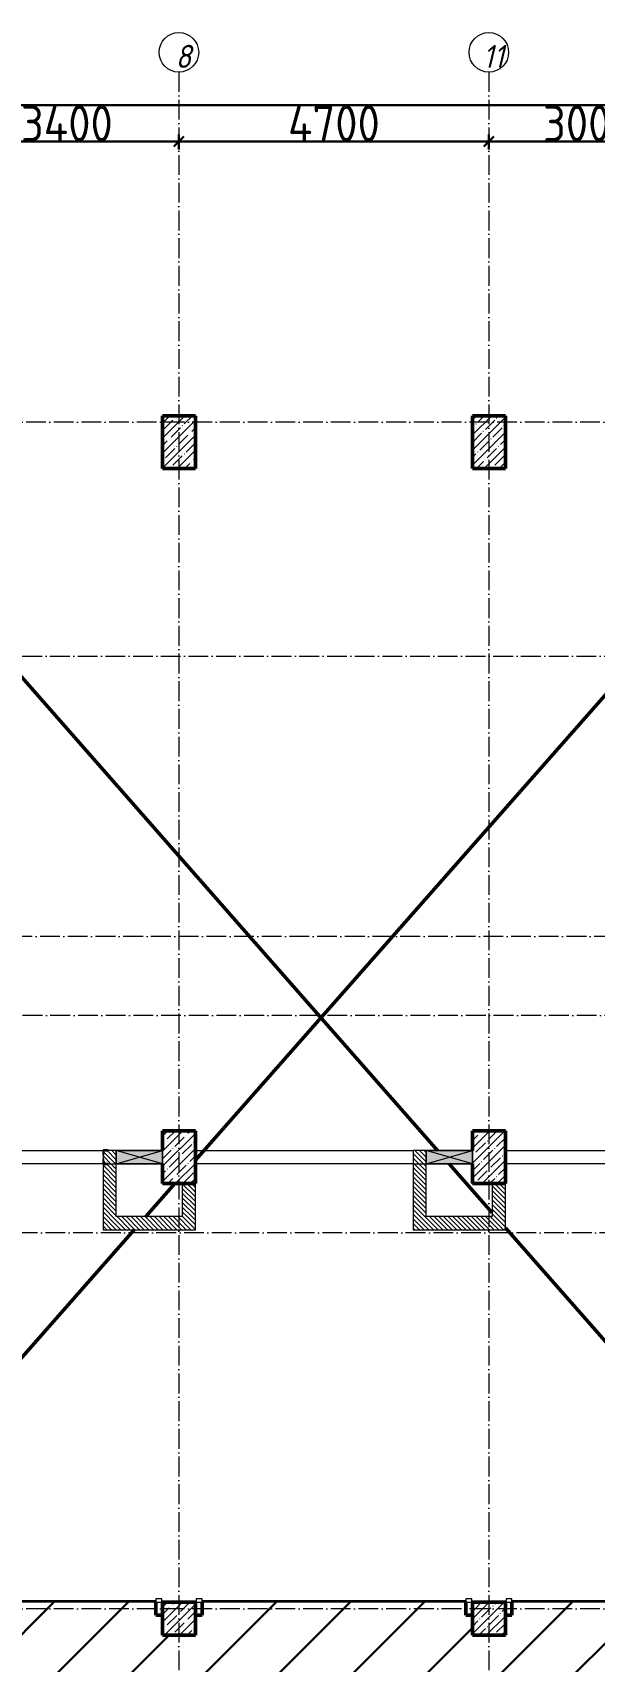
# Model space of a CAD drawing. Header units: millimetres. Extents: x -17017 to 628417, y -109036 to 199237.
# Drawn here: x 534541 to 543060, y -23735 to 977 of the extents above; entities that cross this region are included whole.
import ezdxf

# ---------------------------------------------------------------- set-up
doc = ezdxf.new("R2010")
doc.units = ezdxf.units.MM
doc.linetypes.add('50_200_ШТРИХ_1Т_ш5_п1_п1_', pattern=[700, 500, -100, 0, -100])
for name, color, linetype, lineweight in [('A-____-____-DIMS', 7, 'Continuous', 9), ('A-DETL-____-OTLN-1', 7, 'Continuous', 50), ('A-DETL-GENF-OTLN', 7, 'Continuous', 9), ('A-DOOR-____-MCUT', 7, 'Continuous', 13), ('A-DOOR-____-OTLN', 7, 'Continuous', 9), ('A-FLOR-____-OTLN', 7, 'Continuous', 9), ('A-GENM-____-MCUT', 7, 'Continuous', 25), ('A-GENM-____-OTLN-1', 7, 'Continuous', 25), ('A-GLAZ-____-OTLN', 7, 'Continuous', 9), ('A-WALL-____-MCUT', 7, 'Continuous', 13), ('A-WALL-____-PATT-1', 7, 'Continuous', 9), ('I-WALL-____-OTLN', 7, 'Continuous', 9), ('S-COLS-____-MCUT', 7, 'Continuous', 50), ('S-COLS-____-OTLN', 7, 'Continuous', 9), ('S-GRID-____-IDEN', 7, 'Continuous', 9), ('S-GRID-____-OTLN-1', 7, '50_200_ШТРИХ_1Т_ш5_п1_п1_', 9), ('стяжа', 7, 'Continuous', 30)]:
    doc.layers.add(name, color=color, linetype=linetype, lineweight=lineweight)
doc.styles.add('ISOCPEUR_I_9', font='isocpeui.ttf', dxfattribs={"width": 0.9, "height": 250})
doc.styles.add('СПДС', font='isocpeur.ttf', dxfattribs={"width": 0.9})
doc.dimstyles.new('ISO-2_5_0_9К_БОЛЬШОЙ_ОСИ', dxfattribs={"dimscale": 304.8, "dimtxt": 248.995294, "dimasz": 0.492126, "dimexe": 0.393701, "dimexo": 0, "dimgap": 0, "dimtad": 1, "dimdec": 0, "dimzin": 0, "dimdsep": 46, "dimtxsty": 'ISOCPEUR_I_9', "dimblk1": 'OBLIQUE', "dimblk2": 'OBLIQUE', "dimsah": 1, "dimcen": 0.09, "dimdle": 0.393701, "dimazin": 0, "dimtfac": 1, "dimtdec": 4, "dimtix": 1, "dimtmove": 0, "dimatfit": 3, "dimfxl": 1, "dimtvp": 1, "dimtolj": 1, "dimtzin": 0, "dimarcsym": 2})
doc.dimstyles.new('ISO-2_5_0_9К_БОЛЬШОЙ_ОСИ_2', dxfattribs={"dimscale": 304.8, "dimtxt": 248.995294, "dimasz": 0.492126, "dimexe": 0.393701, "dimexo": 0, "dimgap": 0, "dimtad": 1, "dimdec": 0, "dimzin": 0, "dimdsep": 46, "dimtxsty": 'ISOCPEUR_I_9', "dimblk1": 'OBLIQUE', "dimblk2": 'OBLIQUE', "dimsah": 1, "dimcen": 0.09, "dimdle": 0.393701, "dimazin": 0, "dimtfac": 1, "dimtdec": 4, "dimtix": 1, "dimtmove": 2, "dimatfit": 3, "dimfxl": 1, "dimtvp": 1, "dimtolj": 1, "dimtzin": 0, "dimarcsym": 2})
pattern_1 = [(45, (239739.3, -3652.16), (-561.266, 561.266), [])]
pattern_2 = [(135, (523510.01, -90515.614), (-35.35534, -35.35534), [])]

# ---------------------------------------------------------------- blocks, each defined once
blk = doc.blocks.new('BSC_Колонна _Прямоугольная - 500х500-V11-АР1_План отверстий 3 этажа в осях 1-64_Ю-ЯЯ')
at = {"layer": 'S-COLS-____-OTLN'}
h = blk.add_hatch(dxfattribs=at)
h.set_pattern_fill('FP_17', color=256, style=0, pattern_type=2)
h.set_pattern_definition([(45, (-13250, -67431.04), (-114.04925, 114.04925), []), (45, (-13135.95, -67431.04), (-114.04925, 114.04925), [201.613, -40.323, 3.353, -36.97])])
h.paths.add_polyline_path([(-250, -250), (250, -250), (250, 250), (-250, 250)], flags=0)
at = {"layer": 'S-COLS-____-MCUT'}
for p, q in [((250, 250), (-250, 250)), ((-250, 250), (-250, -250)), ((250, -250), (250, 250)), ((-250, -250), (250, -250))]:
    blk.add_line(p, q, dxfattribs=at)
blk = doc.blocks.new('BSC_Колонна _Прямоугольная - 500х800-V64-АР1_План отверстий 3 этажа в осях 1-64_Ю-ЯЯ')
at = {"layer": 'S-COLS-____-OTLN'}
h = blk.add_hatch(dxfattribs=at)
h.set_pattern_fill('FP_72', color=256, style=0, pattern_type=2)
h.set_pattern_definition([(45, (-13250, -85281.04), (-114.04925, 114.04925), []), (45, (-13135.95, -85281.04), (-114.04925, 114.04925), [201.613, -40.323, 3.353, -36.97])])
h.paths.add_polyline_path([(-250, -400), (250, -400), (250, 400), (-250, 400)], flags=0)
at = {"layer": 'S-COLS-____-MCUT'}
for p, q in [((250, 400), (-250, 400)), ((-250, 400), (-250, -400)), ((250, -400), (250, 400)), ((-250, -400), (250, -400))]:
    blk.add_line(p, q, dxfattribs=at)
blk = doc.blocks.new('BSC_Колонна _Прямоугольная - 500х800-V65-АР1_План отверстий 3 этажа в осях 1-64_Ю-ЯЯ')
at = {"layer": 'S-COLS-____-OTLN'}
h = blk.add_hatch(dxfattribs=at)
h.set_pattern_fill('FP_73', color=256, style=0, pattern_type=2)
h.set_pattern_definition([(45, (-17950, -85281.04), (-114.04925, 114.04925), []), (45, (-17835.95, -85281.04), (-114.04925, 114.04925), [201.613, -40.323, 3.353, -36.97])])
h.paths.add_polyline_path([(-250, -400), (250, -400), (250, 400), (-250, 400)], flags=0)
at = {"layer": 'S-COLS-____-MCUT'}
for p, q in [((250, 400), (-250, 400)), ((-250, 400), (-250, -400)), ((250, -400), (250, 400)), ((-250, -400), (250, -400))]:
    blk.add_line(p, q, dxfattribs=at)
blk = doc.blocks.new('BSC_Колонна _Прямоугольная - 500х800-V66-АР1_План отверстий 3 этажа в осях 1-64_Ю-ЯЯ')
at = {"layer": 'S-COLS-____-OTLN'}
h = blk.add_hatch(dxfattribs=at)
h.set_pattern_fill('FP_74', color=256, style=0, pattern_type=2)
h.set_pattern_definition([(45, (-13250, -74431.04), (-114.04925, 114.04925), []), (45, (-13135.95, -74431.04), (-114.04925, 114.04925), [201.613, -40.323, 3.353, -36.97])])
h.paths.add_polyline_path([(-250, -400), (250, -400), (250, 400), (-250, 400), (-250, -100)], flags=0)
at = {"layer": 'S-COLS-____-MCUT'}
for p, q in [((250, 400), (-250, 400)), ((-250, 400), (-250, 100)), ((250, -400), (250, 400)), ((-250, -100), (-250, -400)), ((-250, -400), (250, -400))]:
    blk.add_line(p, q, dxfattribs=at)
blk = doc.blocks.new('BSC_Колонна _Прямоугольная - 500х800-V67-АР1_План отверстий 3 этажа в осях 1-64_Ю-ЯЯ')
at = {"layer": 'S-COLS-____-OTLN'}
h = blk.add_hatch(dxfattribs=at)
h.set_pattern_fill('FP_75', color=256, style=0, pattern_type=2)
h.set_pattern_definition([(45, (-17950, -74431.04), (-114.04925, 114.04925), []), (45, (-17835.95, -74431.04), (-114.04925, 114.04925), [201.613, -40.323, 3.353, -36.97])])
h.paths.add_polyline_path([(-250, -400), (250, -400), (250, 400), (-250, 400), (-250, -100)], flags=0)
at = {"layer": 'S-COLS-____-MCUT'}
for p, q in [((250, 400), (-250, 400)), ((-250, 400), (-250, 100)), ((250, -400), (250, 400)), ((-250, -100), (-250, -400)), ((-250, -400), (250, -400))]:
    blk.add_line(p, q, dxfattribs=at)
blk = doc.blocks.new('BSC_Колонна _Прямоугольная - 500х500-V71-АР1_План отверстий 3 этажа в осях 1-64_Ю-ЯЯ')
at = {"layer": 'S-COLS-____-OTLN'}
h = blk.add_hatch(dxfattribs=at)
h.set_pattern_fill('FP_80', color=256, style=0, pattern_type=2)
h.set_pattern_definition([(45, (-17950, -67431.04), (-114.04925, 114.04925), []), (45, (-17835.95, -67431.04), (-114.04925, 114.04925), [201.613, -40.323, 3.353, -36.97])])
h.paths.add_polyline_path([(-250, -250), (250, -250), (250, 250), (-250, 250)], flags=0)
at = {"layer": 'S-COLS-____-MCUT'}
for p, q in [((250, 250), (-250, 250)), ((-250, 250), (-250, -250)), ((250, -250), (250, 250)), ((-250, -250), (250, -250))]:
    blk.add_line(p, q, dxfattribs=at)
blk = doc.blocks.new('DM_Штора_Противопожарная_Doormaster_EI-60 - ш_2900 х в_2680-31485572-АР1_План отверстий 3 этажа в осях 1-64_Ю-ЯЯ')
at = {"layer": 'A-DOOR-____-MCUT'}
for p, q in [((-1325, 150), (-1415, 150)), ((-1415, 150), (-1415, 100)), ((-1415, 100), (-1325, 100)), ((-1325, 100), (-1325, 150)), ((-1325, 125), (1575, 125)), ((1575, 150), (1575, 100)), ((1665, 150), (1575, 150)), ((1575, 100), (1665, 100)), ((1665, 100), (1665, 150))]:
    blk.add_line(p, q, dxfattribs=at)
blk = doc.blocks.new('DM_Штора_Противопожарная_Doormaster_EI-60 - ш_4000 х в_2680-31485573-АР1_План отверстий 3 этажа в осях 1-64_Ю-ЯЯ')
at = {"layer": 'A-DOOR-____-MCUT'}
for p, q in [((-1875, 150), (-1965, 150)), ((-1965, 150), (-1965, 100)), ((-1965, 100), (-1875, 100)), ((-1875, 100), (-1875, 150)), ((-1875, 125), (2125, 125)), ((2125, 150), (2125, 100)), ((2215, 150), (2125, 150)), ((2125, 100), (2215, 100)), ((2215, 100), (2215, 150))]:
    blk.add_line(p, q, dxfattribs=at)
blk = doc.blocks.new('DM_Штора_Противопожарная_Doormaster_EI-60 - ш_4700 х в_2680-31485574-АР1_План отверстий 3 этажа в осях 1-64_Ю-ЯЯ')
at = {"layer": 'A-DOOR-____-MCUT'}
for p, q in [((-2225, 150), (-2315, 150)), ((-2315, 150), (-2315, 100)), ((-2315, 100), (-2225, 100)), ((-2225, 100), (-2225, 150)), ((-2225, 125), (2475, 125)), ((2475, 150), (2475, 100)), ((2565, 150), (2475, 150)), ((2475, 100), (2565, 100)), ((2565, 100), (2565, 150))]:
    blk.add_line(p, q, dxfattribs=at)
blk = doc.blocks.new('BSC_Колонна _Прямоугольная1 - 200х100 _металл_-31488033-АР1_План отверстий 3 этажа в осях 1-64_Ю-ЯЯ')
at = {"layer": 'S-COLS-____-MCUT'}
for p, q in [((100, 50), (-100, 50)), ((-100, 50), (-100, 40)), ((100, -50), (100, 50)), ((-100, -50), (100, -50))]:
    blk.add_line(p, q, dxfattribs=at)
blk = doc.blocks.new('BSC_Колонна _Прямоугольная1 - 200х100 _металл_-V209-АР1_План отверстий 3 этажа в осях 1-64_Ю-ЯЯ')
at = {"layer": 'S-COLS-____-MCUT'}
for p, q in [((100, 50), (-100, 50)), ((100, -50), (100, 50)), ((-100, -40), (-100, -50)), ((-100, -50), (100, -50))]:
    blk.add_line(p, q, dxfattribs=at)
blk = doc.blocks.new('Фахверк_СКБ_Уголок - 200_3550-28267367-АР1_План отверстий 3 этажа в осях 1-64_Ю-ЯЯ')
at = {"layer": 'A-GENM-____-MCUT'}
for p, q in [((200, 156), (125, 156)), ((125, 156), (125, 81)), ((125, 81), (131, 81)), ((131, 19), (125, 19)), ((125, 19), (125, -56)), ((131, 81), (131, 150)), ((131, 150), (200, 150)), ((131, -50), (131, 19)), ((200, 150), (200, 156)), ((125, -56), (200, -56)), ((200, -50), (131, -50)), ((200, -56), (200, -50))]:
    blk.add_line(p, q, dxfattribs=at)
blk = doc.blocks.new('AR_Отверстие прямоугольное _в стене__БезПР - AR_Отверстие прямоугольное _в стене__БезПР-36898863-АР1_План отверстий 3 этажа в осях 1-64_Ю-ЯЯ')
at = {"layer": 'A-GLAZ-____-OTLN'}
blk.add_hatch(color=256, dxfattribs=at).paths.add_polyline_path([(-350, 100), (-350, -100), (350, -100), (350, 100)], flags=0)
at = {"layer": 'A-DETL-GENF-OTLN'}
for p, q in [((-350, -100), (-350, 100)), ((-350, 100), (350, 100)), ((350, 100), (-350, -100)), ((-350, 100), (350, -100)), ((350, 100), (-350, 100)), ((-350, 100), (-350, -100)), ((350, 100), (350, -100)), ((350, -100), (350, 100)), ((350, -100), (-350, -100)), ((-350, -100), (350, -100))]:
    blk.add_line(p, q, dxfattribs=at)
at = {"layer": 'A-GLAZ-____-OTLN'}
blk.add_line((350, 100), (-350, 100), dxfattribs=at)
blk = doc.blocks.new('Ось сетки - Круг_Ø6_00__ISO-2_5_0_9K_-25732049-АР1_План отверстий 3 этажа в осях 1-64_Ю-ЯЯ')
at = {"layer": 'S-GRID-____-IDEN'}
blk.add_circle((0, 0), 3, dxfattribs=at)
blk = doc.blocks.new('_Oblique')
at = {"color": 0, "linetype": 'ByBlock', "lineweight": -2}
blk.add_line((-0.5, -0.5), (0.5, 0.5), dxfattribs=at)
blk = doc.blocks.new('*D2818')
at = {"layer": 'A-____-____-DIMS', "color": 0, "lineweight": -2, "transparency": 16777216}
for p, q in [((293501, 2977), (297141, 2977)), ((293621, 3083), (293621, 2857)), ((297021, 3083), (297021, 2857))]:
    blk.add_line(p, q, dxfattribs=at)
at = {"layer": 'Defpoints', "color": 0, "transparency": 16777216}
for p in [(293621, 3083), (297021, 3083), (297021, 2977)]:
    blk.add_point(p, dxfattribs=at)
at = {"layer": 'A-____-____-DIMS', "color": 0, "lineweight": -2, "transparency": 16777216, "xscale": 150, "yscale": 150, "zscale": 150, "rotation": 180}
blk.add_blockref('_Oblique', (293621, 2977), dxfattribs=at)
at = {"layer": 'A-____-____-DIMS', "color": 0, "lineweight": -2, "transparency": 16777216, "xscale": 150, "yscale": 150, "zscale": 150}
blk.add_blockref('_Oblique', (297021, 2977), dxfattribs=at)
at = {"layer": 'A-____-____-DIMS', "color": 0, "transparency": 16777216, "insert": (295321, 3251), "char_height": 548.6, "attachment_point": 5, "style": 'СПДС'}
blk.add_mtext('\\A1;3400', dxfattribs=at)
blk = doc.blocks.new('*D2819')
at = {"layer": 'A-____-____-DIMS', "color": 0, "lineweight": -2, "transparency": 16777216}
for p, q in [((296901, 2977), (301841, 2977)), ((297021, 3083), (297021, 2857)), ((301721, 3083), (301721, 2857))]:
    blk.add_line(p, q, dxfattribs=at)
at = {"layer": 'Defpoints', "color": 0, "transparency": 16777216}
for p in [(297021, 3083), (301721, 3083), (301721, 2977)]:
    blk.add_point(p, dxfattribs=at)
at = {"layer": 'A-____-____-DIMS', "color": 0, "lineweight": -2, "transparency": 16777216, "xscale": 150, "yscale": 150, "zscale": 150, "rotation": 180}
blk.add_blockref('_Oblique', (297021, 2977), dxfattribs=at)
at = {"layer": 'A-____-____-DIMS', "color": 0, "lineweight": -2, "transparency": 16777216, "xscale": 150, "yscale": 150, "zscale": 150}
blk.add_blockref('_Oblique', (301721, 2977), dxfattribs=at)
at = {"layer": 'A-____-____-DIMS', "color": 0, "transparency": 16777216, "insert": (299371, 3251), "char_height": 548.6, "attachment_point": 5, "style": 'СПДС'}
blk.add_mtext('\\A1;4700', dxfattribs=at)
blk = doc.blocks.new('*D2820')
at = {"layer": 'A-____-____-DIMS', "color": 0, "lineweight": -2, "transparency": 16777216}
for p, q in [((301601, 2977), (304841, 2977)), ((301721, 3083), (301721, 2857)), ((304721, 3083), (304721, 2857))]:
    blk.add_line(p, q, dxfattribs=at)
at = {"layer": 'Defpoints', "color": 0, "transparency": 16777216}
for p in [(301721, 3083), (304721, 3083), (304721, 2977)]:
    blk.add_point(p, dxfattribs=at)
at = {"layer": 'A-____-____-DIMS', "color": 0, "lineweight": -2, "transparency": 16777216, "xscale": 150, "yscale": 150, "zscale": 150, "rotation": 180}
blk.add_blockref('_Oblique', (301721, 2977), dxfattribs=at)
at = {"layer": 'A-____-____-DIMS', "color": 0, "lineweight": -2, "transparency": 16777216, "xscale": 150, "yscale": 150, "zscale": 150}
blk.add_blockref('_Oblique', (304721, 2977), dxfattribs=at)
at = {"layer": 'A-____-____-DIMS', "color": 0, "transparency": 16777216, "insert": (303221, 3251), "char_height": 548.6, "attachment_point": 5, "style": 'СПДС'}
blk.add_mtext('\\A1;3000', dxfattribs=at)
blk = doc.blocks.new('*D2853')
at = {"layer": 'A-____-____-DIMS', "color": 0, "lineweight": -2, "transparency": 16777216}
for p, q in [((281301, 3529), (332155, 3529)), ((281421, 3635), (281421, 3409)), ((385041, 3529), (334032, 3529)), ((384921, 3635), (384921, 3409))]:
    blk.add_line(p, q, dxfattribs=at)
at = {"layer": 'Defpoints', "color": 0, "transparency": 16777216}
for p in [(281421, 3635), (384921, 3635), (384921, 3529)]:
    blk.add_point(p, dxfattribs=at)
at = {"layer": 'A-____-____-DIMS', "color": 0, "lineweight": -2, "transparency": 16777216, "xscale": 150, "yscale": 150, "zscale": 150, "rotation": 180}
blk.add_blockref('_Oblique', (281421, 3529), dxfattribs=at)
at = {"layer": 'A-____-____-DIMS', "color": 0, "lineweight": -2, "transparency": 16777216, "xscale": 150, "yscale": 150, "zscale": 150}
blk.add_blockref('_Oblique', (384921, 3529), dxfattribs=at)
at = {"layer": 'A-____-____-DIMS', "color": 0, "transparency": 16777216, "insert": (332155, 4055), "char_height": 548.6, "attachment_point": 1, "line_spacing_factor": 1.149209, "style": 'СПДС'}
blk.add_mtext('\\A1;103500', dxfattribs=at)
blk = doc.blocks.new('3эт')
at = {"layer": 'S-GRID-____-OTLN-1', "color": 251, "ltscale": 0.6, "true_color": 0x636466}
for p, q in [((297020.7, 4029.4), (297020.7, -33971.9)), ((301720.7, 4029.4), (301720.7, -33971.9)), ((387845.1, -1282.4), (279101.9, -1282.4)), ((279101.9, -4832.4), (387845.1, -4832.4)), ((330925.3, -9082.4), (279101.9, -9082.4)), ((316375.7, -10282.4), (279101.9, -10282.4)), ((308320.7, -13582.4), (279101.9, -13582.4)), ((387845.1, -19282.4), (279101.9, -19282.4))]:
    blk.add_line(p, q, dxfattribs=at)
at = {"layer": 'S-GRID-____-IDEN', "xscale": 99.99999999999993, "yscale": 99.99999999999993, "zscale": 99.99999999999993, "rotation": 180}
for p in [(297020.7, 4329.4), (301720.7, 4329.4)]:
    blk.add_blockref('Ось сетки - Круг_Ø6_00__ISO-2_5_0_9K_-25732049-АР1_План отверстий 3 этажа в осях 1-64_Ю-ЯЯ', p, dxfattribs=at)
at = {"layer": 'S-GRID-____-IDEN', "char_height": 350, "attachment_point": 1, "style": 'ISOCPEUR_I_9'}
for s, insert, width in [('\\fISOCPEUR|b0|i1|c204|p34|;\\W.9;8', (296969.6, 4443.3), 202.025), ('11', (301634, 4443.3), 288.607)]:
    blk.add_mtext(s, dxfattribs=dict(at, insert=insert, width=width))
at = {"layer": 'A-____-____-DIMS'}
dim = blk.add_linear_dim(base=(384920.7, 3529.2), p1=(281420.7, 3635.3), p2=(384920.7, 3635.3), dimstyle='ISO-2_5_0_9К_БОЛЬШОЙ_ОСИ_2', override={"dimtxt": 1.8, "dimpost": '<>', "dimtxsty": 'СПДС', "dimfxl": 103500}, dxfattribs=at)
dim.commit()
dim.dimension.update_dxf_attribs({"geometry": '*D2853', "text_midpoint": (333093.6, 3689.2), "dimtype": 160})
for base, p1, p2, override, picture, middle in [((297020.7, 2977), (293620.7, 3083.1), (297020.7, 3083.1), {"dimtxt": 1.8, "dimpost": '<>', "dimtxsty": 'СПДС', "dimfxl": 3400}, '*D2818', (295320.7, 3251.3)), ((301720.7, 2977), (297020.7, 3083.1), (301720.7, 3083.1), {"dimtxt": 1.8, "dimpost": '<>', "dimtxsty": 'СПДС', "dimfxl": 4700}, '*D2819', (299370.7, 3251.3)), ((304720.7, 2977), (301720.7, 3083.1), (304720.7, 3083.1), {"dimtxt": 1.8, "dimpost": '<>', "dimtxsty": 'СПДС', "dimfxl": 3000}, '*D2820', (303220.7, 3251.3))]:
    dim = blk.add_linear_dim(base=base, p1=p1, p2=p2, dimstyle='ISO-2_5_0_9К_БОЛЬШОЙ_ОСИ', override=override, dxfattribs=at)
    dim.commit()
    dim.dimension.update_dxf_attribs({"geometry": picture, "text_midpoint": middle})

msp = doc.modelspace()

# ---------------------------------------------------------------- hatches: boundary and pattern name
at = {"layer": 'A-WALL-____-PATT-1'}
h = msp.add_hatch(dxfattribs=at)
h.set_pattern_fill('FP_9', color=256, style=0, pattern_type=2)
h.set_pattern_definition(pattern_2)
h.paths.add_polyline_path([(535616, -16185), (535810, -16185), (535810, -15985), (535616, -15985), (535616, -16054), (535610, -16054), (535610, -16116), (535616, -16116)], flags=0)
h = msp.add_hatch(dxfattribs=at)
h.set_pattern_fill('FP_9', color=256, style=0, pattern_type=2)
h.set_pattern_definition(pattern_2)
h.paths.add_polyline_path([(540510, -16185), (540510, -15985), (540310, -15985), (540310, -16185)], flags=0)
h = msp.add_hatch(dxfattribs=at)
h.set_pattern_fill('FP_9', color=256, style=0, pattern_type=2)
h.set_pattern_definition(pattern_2)
h.paths.add_polyline_path([(535610, -17185), (535810, -17185), (535810, -16185), (535685, -16185), (535685, -16191), (535610, -16191), (535610, -17147)], flags=0)
h = msp.add_hatch(dxfattribs=at)
h.set_pattern_fill('FP_9', color=256, style=0, pattern_type=2)
h.set_pattern_definition(pattern_2)
h.paths.add_polyline_path([(540510, -17185), (540510, -16185), (540310, -16185), (540310, -17185)], flags=0)
h = msp.add_hatch(dxfattribs=at)
h.set_pattern_fill('FP_9', color=256, style=0, pattern_type=2)
h.set_pattern_definition(pattern_2)
h.paths.add_polyline_path([(537010, -16985), (537010, -16485), (536810, -16485), (536810, -16985)], flags=0)
h = msp.add_hatch(dxfattribs=at)
h.set_pattern_fill('FP_9', color=256, style=0, pattern_type=2)
h.set_pattern_definition(pattern_2)
h.paths.add_polyline_path([(541710, -16985), (541710, -16485), (541510, -16485), (541510, -16985)], flags=0)
h = msp.add_hatch(dxfattribs=at)
h.set_pattern_fill('FP_9', color=256, style=0, pattern_type=2)
h.set_pattern_definition(pattern_2)
h.paths.add_polyline_path([(535810, -17185), (537010, -17185), (537010, -16985), (535810, -16985), (535810, -17147)], flags=0)
h = msp.add_hatch(dxfattribs=at)
h.set_pattern_fill('FP_9', color=256, style=0, pattern_type=2)
h.set_pattern_definition(pattern_2)
h.paths.add_polyline_path([(540510, -17185), (541710, -17185), (541710, -16985), (540510, -16985)], flags=0)
at = {"layer": 'стяжа'}
h = msp.add_hatch(dxfattribs=at)
h.set_pattern_fill('ANSI31', color=5, scale=250)
h.set_pattern_definition(pattern_1)
h.paths.add_polyline_path([(598216, -23935), (597950, -23935), (597950, -23335), (597710, -23335), (597710, -22835), (598010, -22835), (598010, -20635), (597410, -20635), (597410, -20385), (592710, -20385), (592710, -20635), (592210, -20635), (592010, -20635), (592010, -21085), (591890, -21085), (591864, -21085), (591864, -21091), (591316, -21091), (590410, -21085), (590410, -20635), (587760, -20635), (587760, -21135), (587260, -21135), (587260, -22835), (587760, -22835), (587760, -23335), (587260, -23335), (586760, -23335), (585460, -23335), (584460, -23335), (583460, -23335), (582961, -23335), (582761, -23335), (582310, -23335), (580610, -23335), (580610, -24035), (580664, -24035), (580710, -24035), (580710, -24135), (581410, -24135), (581410, -24127), (581456, -24127), (581456, -24135), (581410, -24135), (580710, -24135), (580664, -24135), (580335, -24135), (579435, -24135), (579160, -24135), (579160, -23335), (577810, -23335), (577311, -23335), (577111, -23335), (576660, -23335), (576310, -23335), (576310, -23935), (576210, -23935), (576160, -23935), (575060, -23935), (574760, -23935), (573810, -23935), (573710, -23935), (573710, -23335), (573710, -23085), (573510, -23085), (573510, -22985), (571060, -22985), (569260, -22985), (569260, -22735), (568760, -22735), (568710, -22735), (567860, -22735), (567860, -22985), (568410, -22985), (568410, -23085), (568210, -23085), (568210, -22985), (567860, -22985), (566060, -22985), (566060, -23335), (565460, -23335), (565460, -23085), (565260, -23085), (565260, -22985), (564735, -22985), (564735, -22991), (564660, -22991), (564660, -22985), (562860, -22985), (562860, -22991), (562760, -22991), (562760, -23335), (562160, -23335), (562160, -23085), (561960, -23085), (561960, -22985), (561535, -22985), (561535, -22991), (561460, -22991), (559660, -22985), (559660, -22991), (559510, -22991), (559510, -23335), (558910, -23335), (558910, -23085), (558710, -23085), (558710, -22985), (558335, -22985), (558335, -22991), (558260, -22991), (556460, -22985), (556460, -22991), (556385, -22991), (555910, -22985), (555910, -23335), (555310, -23335), (555310, -22985), (555135, -22985), (555135, -22991), (555060, -22991), (553260, -22985), (553260, -22991), (553185, -22991), (552960, -22987), (552960, -23085), (552760, -23085), (552760, -23335), (552160, -23335), (552160, -23085), (551958, -23085), (551958, -22991), (551860, -22991), (550060, -22985), (550060, -22991), (549985, -22991), (547210, -22985), (547210, -23335), (546610, -23335), (546610, -23035), (546510, -23035), (546510, -22835), (541810, -22835), (541810, -23035), (541710, -23035), (541710, -23335), (541210, -23335), (541210, -23035), (541110, -23035), (541110, -22835), (537110, -22835), (537110, -23035), (537010, -23035), (537010, -23335), (536510, -23335), (536510, -23035), (536410, -23035), (536410, -22835), (533510, -22835), (533510, -23035), (533410, -23035), (533410, -23335), (532910, -23335), (532910, -23035), (532810, -23035), (532810, -22835), (531710, -22835), (531710, -23035), (530910, -23035), (530910, -22235), (531110, -22235), (531110, -16485), (530910, -16485), (530910, -15885), (530910, -15685), (531110, -15685), (531110, -13885), (531041, -13885), (531041, -13879), (531110, -13879), (531110, -13810), (531110, -13585), (530910, -13585), (530910, -13385), (530910, -7935), (530910, -7735), (530910, -7510), (530904, -7510), (530904, -7435), (530910, -5635), (530610, -5635), (530610, -5085), (529060, -5085), (529060, -5335), (529060, -5435), (528284, -5435), (528284, -5441), (527836, -5441), (527660, -5435), (527660, -5085), (521560, -5085), (521560, -5335), (521410, -5335), (521410, -5535), (521310, -5535), (521310, -5660), (521316, -5660), (521316, -5735), (521310, -7535), (521316, -7535), (521316, -7610), (521312, -8035), (521410, -8035), (521410, -8235), (521560, -8235), (521560, -8735), (521310, -8735), (521310, -10535), (521316, -10535), (521316, -10610), (521310, -11660), (521316, -11660), (521316, -11735), (521310, -13535), (521316, -13535), (521316, -13685), (521560, -13685), (523760, -13685), (523760, -13285), (526210, -13285), (526760, -13285), (526810, -13285), (526910, -13285), (526910, -13685), (528560, -13685), (529060, -13685), (529510, -13685), (530410, -13685), (530410, -13885), (529510, -13885), (529060, -13885), (529060, -14185), (529060, -15235), (529060, -15735), (529060, -15985), (529060, -17485), (529060, -19110), (529066, -19110), (529066, -19185), (529060, -19215), (529060, -19190), (528860, -19190), (528860, -20080), (529066, -20080), (529066, -20160), (529060, -20735), (528560, -20735), (528560, -20860), (528566, -20860), (528566, -20935), (528560, -21335), (528560, -22185), (528560, -22635), (528566, -22635), (528566, -22710), (528560, -22835), (529060, -22835), (529060, -23335), (529060, -23660), (529066, -23660), (529066, -23806), (529060, -23835), (529060, -24785), (529060, -25435), (529066, -25435), (529066, -25510), (529060, -28485), (529310, -28485), (530910, -28485), (531110, -28485), (531110, -27335), (531360, -27335), (532460, -27335), (532860, -27335), (533960, -27335), (534760, -27335), (536360, -27335), (536810, -27335), (537415, -27335), (537415, -27329), (537490, -27329), (537496, -27329), (537565, -27329), (538415, -27334), (538415, -27329), (538484, -27329), (538490, -27329), (538565, -27329), (539785, -27335), (539785, -27329), (539860, -27329), (539866, -27329), (539935, -27329), (541010, -27335), (541010, -27329), (541085, -27329), (541210, -27335), (541710, -27335), (542110, -27335), (542435, -27335), (542435, -27329), (542510, -27329), (542516, -27329), (542585, -27329), (542710, -27335), (543410, -27335), (544210, -27335), (544710, -27335), (544710, -26885), (544964, -26885), (545010, -26885), (545710, -26885), (545756, -26885), (545935, -26885), (546385, -26885), (547010, -26885), (547210, -26885), (547210, -27085), (547210, -27085), (547210, -27335), (548385, -27335), (548385, -27329), (548460, -27329), (548466, -27329), (548535, -27329), (549160, -27335), (549160, -27329), (549235, -27329), (549335, -27335), (549335, -27329), (549410, -27329), (549410, -27335), (550110, -27335), (550110, -27329), (550210, -27329), (550210, -27335), (550710, -27335), (550735, -27333), (550735, -27329), (550810, -27329), (550810, -27335), (551040, -27335), (551510, -27335), (551510, -27329), (551585, -27329), (551685, -27335), (551685, -27329), (551760, -27329), (551760, -27335), (551960, -27335), (552385, -27335), (552385, -27329), (552454, -27329), (552460, -27329), (552535, -27329), (553210, -27335), (553710, -27335), (554035, -27335), (554035, -27329), (554110, -27329), (554915, -27335), (555615, -27335), (555735, -27335), (555735, -27329), (555804, -27329), (555810, -27329), (555885, -27329), (556260, -27335), (556360, -27335), (556560, -27335), (556960, -27335), (559210, -27335), (559710, -27335), (560035, -27335), (560035, -27329), (560110, -27329), (560910, -27335), (561410, -27335), (561735, -27335), (561735, -27329), (561804, -27329), (561810, -27329), (561885, -27329), (562210, -27335), (562710, -27335), (566110, -27335), (567112, -27335), (567612, -27335), (567810, -27335), (568210, -27335), (568210, -27835), (568710, -27835), (568710, -31260), (568716, -31260), (568760, -31260), (568760, -31329), (568710, -31379), (568710, -34835), (568760, -34835), (569260, -34835), (569260, -34985), (569460, -34985), (569285, -35010), (569260, -35085), (569260, -35335), (569604, -35335), (569604, -35266), (569610, -35154), (569610, -35335), (571410, -35335), (571410, -35266), (571410, -35154), (571410, -35079), (571485, -35079), (571760, -35085), (571760, -34835), (572260, -34835), (572260, -34985), (572460, -34985), (572285, -35010), (572260, -35085), (572260, -35335), (572604, -35335), (572604, -35266), (572610, -35154), (572610, -35335), (574410, -35335), (574410, -35266), (574410, -35154), (574410, -35079), (574485, -35079), (575535, -35085), (575535, -35079), (575610, -35079), (577410, -35085), (577410, -35079), (577560, -35079), (577560, -34985), (577760, -34985), (577760, -34835), (577910, -34835), (577910, -31410), (577904, -31410), (577904, -31335), (577906, -30085), (577360, -30085), (577360, -29985), (577360, -29935), (577360, -29485), (577360, -28185), (573760, -28185), (573360, -28185), (573310, -28185), (573160, -28185), (573160, -27535), (572260, -27535), (572260, -27835), (571760, -27835), (571760, -27535), (571435, -27535), (571435, -27541), (571360, -27541), (571354, -27541), (571285, -27541), (570945, -27535), (570095, -27535), (569660, -27535), (569660, -27541), (569585, -27541), (569260, -27535), (569654, -27535), (569654, -27404), (569660, -27404), (569660, -27535), (570095, -27535), (570095, -27335), (569585, -27335), (569585, -27329), (569660, -27329), (570095, -27335), (570945, -27335), (571285, -27335), (571285, -27329), (571354, -27329), (571360, -27329), (571435, -27329), (571760, -27335), (572260, -27335), (573885, -27335), (573885, -27329), (573960, -27329), (573966, -27329), (574120, -27329), (574120, -27335), (574520, -27335), (574660, -27335), (574660, -27329), (574735, -27329), (574885, -27335), (574885, -27329), (574960, -27329), (575090, -27335), (575490, -27335), (575660, -27335), (575660, -27329), (575735, -27329), (575885, -27335), (575885, -27329), (575960, -27329), (575960, -27335), (576660, -27335), (576660, -27329), (576735, -27329), (576885, -27335), (576885, -27329), (576960, -27329), (577660, -27335), (577660, -27329), (577760, -27329), (577760, -27335), (578260, -27335), (578585, -27335), (578585, -27329), (578660, -27329), (579010, -27335), (579860, -27335), (580285, -27335), (580285, -27329), (580354, -27329), (580360, -27329), (580435, -27329), (580760, -27335), (581260, -27335), (581760, -27335), (582260, -27335), (583985, -27335), (583985, -27329), (584060, -27329), (584066, -27329), (584090, -27335), (584065, -27335), (584065, -27495), (584066, -27535), (585855, -27535), (585855, -27375), (585854, -27335), (585785, -27335), (585785, -27329), (585854, -27329), (585860, -27329), (585935, -27329), (586760, -27335), (587260, -27335), (587785, -27335), (587785, -27329), (587860, -27329), (587866, -27329), (587935, -27329), (588585, -27335), (588835, -27335), (588935, -27335), (588935, -27329), (589004, -27329), (589010, -27329), (589085, -27329), (590210, -27335), (590660, -27335), (592260, -27335), (592760, -27335), (595085, -27335), (595085, -27329), (595160, -27329), (595166, -27329), (595235, -27329), (596760, -27335), (596760, -27329), (596835, -27329), (597950, -27335), (597950, -26035), (598210, -26035)])
h = msp.add_hatch(dxfattribs=at)
h.set_pattern_fill('ANSI31', color=5, scale=250)
h.set_pattern_definition(pattern_1)
h.paths.add_polyline_path([(531110, -16485), (530910, -16485), (530910, -15885), (530910, -15685), (530910, -13885), (530835, -13885), (530835, -13891), (530760, -13891), (530760, -13816), (530760, -13754), (530760, -13685), (530410, -13685), (530410, -13885), (529510, -13885), (529060, -13885), (529060, -14185), (529060, -15235), (529060, -15735), (529060, -15985), (529060, -17485), (529060, -19110), (529066, -19110), (529066, -19185), (529060, -19215), (529060, -19185), (529020, -19185), (529020, -19190), (528854, -19190), (528854, -19110), (528855, -18735), (528260, -18735), (528260, -18635), (528260, -18585), (528260, -18135), (528260, -15009), (528254, -15009), (528254, -14561), (528260, -13885), (525135, -13885), (525135, -13891), (525060, -13891), (521554, -13885), (521560, -13885), (521560, -13685), (521060, -13685), (521060, -14185), (521060, -14660), (521060, -14729), (521129, -14729), (521129, -14735), (521241, -14735), (521241, -14729), (521310, -14729), (521310, -14660), (521316, -14660), (521316, -14735), (521310, -16535), (521316, -16535), (521316, -16610), (521313, -16785), (521410, -16785), (521410, -16985), (521560, -16985), (521560, -17485), (521310, -17485), (521310, -17660), (521316, -17660), (521316, -17735), (521310, -22535), (521316, -22535), (521316, -22610), (521310, -22835), (521560, -22835), (528360, -22835), (528360, -22710), (528354, -22710), (528354, -22635), (528360, -22185), (528360, -21335), (528360, -20935), (528354, -20935), (528354, -20860), (528360, -20535), (528360, -20860), (528360, -20929), (528429, -20929), (528479, -20935), (528491, -20935), (528491, -20929), (528560, -20929), (528560, -20860), (528560, -20735), (529060, -20735), (529060, -20160), (529060, -20091), (528991, -20091), (528991, -20085), (529066, -20085), (529066, -20160), (529060, -20735), (528560, -20735), (528560, -20860), (528566, -20860), (528566, -20935), (528560, -21335), (528560, -22185), (528560, -22635), (528566, -22635), (528566, -22710), (528560, -22835), (529060, -22835), (529060, -23335), (529060, -23660), (529066, -23660), (529066, -23735), (529060, -23835), (529060, -24785), (529060, -25435), (529066, -25435), (529066, -25510), (529060, -28485), (529310, -28485), (530910, -28485), (531110, -28485), (531110, -27335), (531360, -27335), (532460, -27335), (532860, -27335), (533960, -27335), (534760, -27335), (536360, -27335), (536810, -27335), (537415, -27335), (537415, -27329), (537490, -27329), (537496, -27329), (537565, -27329), (538415, -27334), (538415, -27329), (538484, -27329), (538490, -27329), (538565, -27329), (539785, -27335), (539785, -27329), (539860, -27329), (539866, -27329), (539935, -27329), (541010, -27335), (541010, -27329), (541085, -27329), (541210, -27335), (541710, -27335), (542110, -27335), (542435, -27335), (542435, -27329), (542510, -27329), (542516, -27329), (542585, -27329), (542710, -27335), (543410, -27335), (544210, -27335), (544710, -27335), (544710, -26885), (544964, -26885), (545010, -26885), (545710, -26885), (545756, -26885), (545935, -26885), (546385, -26885), (547010, -26885), (547210, -26885), (547210, -27085), (547210, -27085), (547210, -27335), (548385, -27335), (548385, -27329), (548460, -27329), (548466, -27329), (548535, -27329), (549160, -27335), (549160, -27329), (549235, -27329), (549335, -27335), (549335, -27329), (549410, -27329), (549410, -27335), (550110, -27335), (550110, -27329), (550210, -27329), (550210, -27335), (550735, -27335), (550735, -27329), (550810, -27329), (550810, -27335), (551040, -27335), (551440, -27335), (551510, -27335), (551510, -27329), (551585, -27329), (551685, -27335), (551685, -27329), (551760, -27329), (551760, -27335), (551960, -27335), (552310, -27335), (552385, -27335), (552385, -27329), (552454, -27329), (552460, -27329), (552535, -27329), (553210, -27335), (553710, -27335), (554035, -27335), (554035, -27329), (554110, -27329), (554915, -27335), (555615, -27335), (555735, -27335), (555735, -27329), (555804, -27329), (555810, -27329), (555885, -27329), (556260, -27335), (556360, -27335), (556560, -27335), (556960, -27335), (559210, -27335), (559710, -27335), (560035, -27335), (560035, -27329), (560110, -27329), (560910, -27335), (561410, -27335), (561735, -27335), (561735, -27329), (561804, -27329), (561810, -27329), (561885, -27329), (562210, -27335), (562710, -27335), (566110, -27335), (567112, -27335), (567612, -27335), (567810, -27335), (568210, -27335), (568710, -27335), (568710, -22985), (568410, -22985), (568410, -23085), (568210, -23085), (568210, -22985), (567860, -22985), (566060, -22985), (566060, -23335), (565460, -23335), (565460, -23085), (565260, -23085), (565260, -22985), (564735, -22985), (564735, -22991), (564660, -22991), (564660, -22985), (562860, -22985), (562860, -22991), (562760, -22991), (562760, -23335), (562160, -23335), (562160, -23085), (561960, -23085), (561960, -22985), (561535, -22985), (561535, -22991), (561460, -22991), (559660, -22985), (559660, -22991), (559585, -22991), (559510, -22985), (559510, -23335), (558910, -23335), (558910, -23085), (558710, -23085), (558710, -22985), (558335, -22985), (558335, -22991), (558260, -22991), (556460, -22985), (556460, -22991), (556385, -22991), (555910, -22985), (555910, -23335), (555310, -23335), (555310, -22985), (555135, -22985), (555135, -22991), (555060, -22991), (553260, -22985), (553260, -22991), (553185, -22991), (552960, -22987), (552960, -23085), (552760, -23085), (552760, -23335), (552160, -23335), (552160, -23085), (551958, -23085), (551958, -22991), (551860, -22991), (550060, -22985), (550060, -22991), (549985, -22991), (547210, -22985), (547210, -23335), (546610, -23335), (546610, -23035), (546510, -23035), (546510, -22835), (541810, -22835), (541810, -23035), (541710, -23035), (541710, -23335), (541210, -23335), (541210, -23035), (541110, -23035), (541110, -22835), (537110, -22835), (537110, -23035), (537010, -23035), (537010, -23335), (536510, -23335), (536510, -23035), (536410, -23035), (536410, -22835), (533510, -22835), (533510, -23035), (533410, -23035), (533410, -23335), (532910, -23335), (532910, -23035), (532810, -23035), (532810, -22835), (531710, -22835), (531710, -23035), (530910, -23035), (530910, -22235), (531110, -22235)])

# ---------------------------------------------------------------- linework, layer by layer
at = {"layer": 'A-DETL-____-OTLN-1'}
for p, q in [((531110, -5085), (540682, -15985)), ((537010, -16130), (543760, -8460)), ((540858, -16185), (541510, -16927)), ((536258, -16985), (536698, -16485)), ((531110, -22835), (536082, -17185)), ((541710, -17155), (546610, -22735))]:
    msp.add_line(p, q, dxfattribs=at)
at = {"layer": 'A-FLOR-____-OTLN'}
for p, q in [((536410, -22835), (533510, -22835)), ((541110, -22835), (537110, -22835)), ((546510, -22835), (541810, -22835))]:
    msp.add_line(p, q, dxfattribs=at)
at = {"layer": 'A-WALL-____-MCUT'}
for p, q in [((535610, -16054), (535610, -16116)), ((535810, -15985), (535685, -15985)), ((540310, -15985), (540310, -17185)), ((540510, -15985), (540310, -15985)), ((535610, -16191), (535610, -17185)), ((535685, -16185), (535810, -16185)), ((535810, -16985), (535810, -16185)), ((540310, -16185), (540510, -16185)), ((540510, -16985), (540510, -16185)), ((536810, -16485), (536810, -16985)), ((537010, -17185), (537010, -16485)), ((541510, -16485), (541510, -16985)), ((541710, -17185), (541710, -16485)), ((536810, -16985), (535810, -16985)), ((541510, -16985), (540510, -16985)), ((535610, -17185), (537010, -17185)), ((540310, -17185), (541710, -17185))]:
    msp.add_line(p, q, dxfattribs=at)
at = {"layer": 'I-WALL-____-OTLN'}
for p, q in [((533410, -15985), (535610, -15985)), ((537010, -15985), (540310, -15985)), ((541710, -15985), (546510, -15985)), ((535610, -16185), (533410, -16185)), ((540310, -16185), (537010, -16185)), ((546510, -16185), (541710, -16185))]:
    msp.add_line(p, q, dxfattribs=at)

# ---------------------------------------------------------------- block references
at = {"layer": 'A-DOOR-____-OTLN'}
for name, p in [('DM_Штора_Противопожарная_Doormaster_EI-60 - ш_2900 х в_2680-31485572-АР1_План отверстий 3 этажа в осях 1-64_Ю-ЯЯ', (534835, -22935)), ('DM_Штора_Противопожарная_Doormaster_EI-60 - ш_4000 х в_2680-31485573-АР1_План отверстий 3 этажа в осях 1-64_Ю-ЯЯ', (538985, -22935)), ('DM_Штора_Противопожарная_Doormaster_EI-60 - ш_4700 х в_2680-31485574-АР1_План отверстий 3 этажа в осях 1-64_Ю-ЯЯ', (544035, -22935))]:
    msp.add_blockref(name, p, dxfattribs=at)
at = {"layer": 'A-GENM-____-OTLN-1'}
msp.add_blockref('Фахверк_СКБ_Уголок - 200_3550-28267367-АР1_План отверстий 3 этажа в осях 1-64_Ю-ЯЯ', (535485, -16135), dxfattribs=at)
at = {"layer": 'A-GLAZ-____-OTLN', "rotation": 180}
for p in [(536160, -16085), (540860, -16085)]:
    msp.add_blockref('AR_Отверстие прямоугольное _в стене__БезПР - AR_Отверстие прямоугольное _в стене__БезПР-36898863-АР1_План отверстий 3 этажа в осях 1-64_Ю-ЯЯ', p, dxfattribs=at)
at = {"layer": 'S-COLS-____-OTLN'}
for name, p in [('BSC_Колонна _Прямоугольная - 500х800-V64-АР1_План отверстий 3 этажа в осях 1-64_Ю-ЯЯ', (536760, -5235)), ('BSC_Колонна _Прямоугольная - 500х800-V65-АР1_План отверстий 3 этажа в осях 1-64_Ю-ЯЯ', (541460, -5235)), ('BSC_Колонна _Прямоугольная - 500х800-V66-АР1_План отверстий 3 этажа в осях 1-64_Ю-ЯЯ', (536760, -16085)), ('BSC_Колонна _Прямоугольная - 500х800-V67-АР1_План отверстий 3 этажа в осях 1-64_Ю-ЯЯ', (541460, -16085)), ('BSC_Колонна _Прямоугольная - 500х500-V11-АР1_План отверстий 3 этажа в осях 1-64_Ю-ЯЯ', (536760, -23085)), ('BSC_Колонна _Прямоугольная - 500х500-V71-АР1_План отверстий 3 этажа в осях 1-64_Ю-ЯЯ', (541460, -23085))]:
    msp.add_blockref(name, p, dxfattribs=at)
at = {"layer": 'S-COLS-____-OTLN', "rotation": 270.0000000000001}
for name, p in [('BSC_Колонна _Прямоугольная1 - 200х100 _металл_-31488033-АР1_План отверстий 3 этажа в осях 1-64_Ю-ЯЯ', (536460, -22935)), ('BSC_Колонна _Прямоугольная1 - 200х100 _металл_-V209-АР1_План отверстий 3 этажа в осях 1-64_Ю-ЯЯ', (537060, -22935)), ('BSC_Колонна _Прямоугольная1 - 200х100 _металл_-31488033-АР1_План отверстий 3 этажа в осях 1-64_Ю-ЯЯ', (541160, -22935)), ('BSC_Колонна _Прямоугольная1 - 200х100 _металл_-V209-АР1_План отверстий 3 этажа в осях 1-64_Ю-ЯЯ', (541760, -22935))]:
    msp.add_blockref(name, p, dxfattribs=at)
at = {"layer": 'стяжа'}
msp.add_blockref('3эт', (239739, -3652), dxfattribs=at)

doc.saveas('drawing.dxf')
